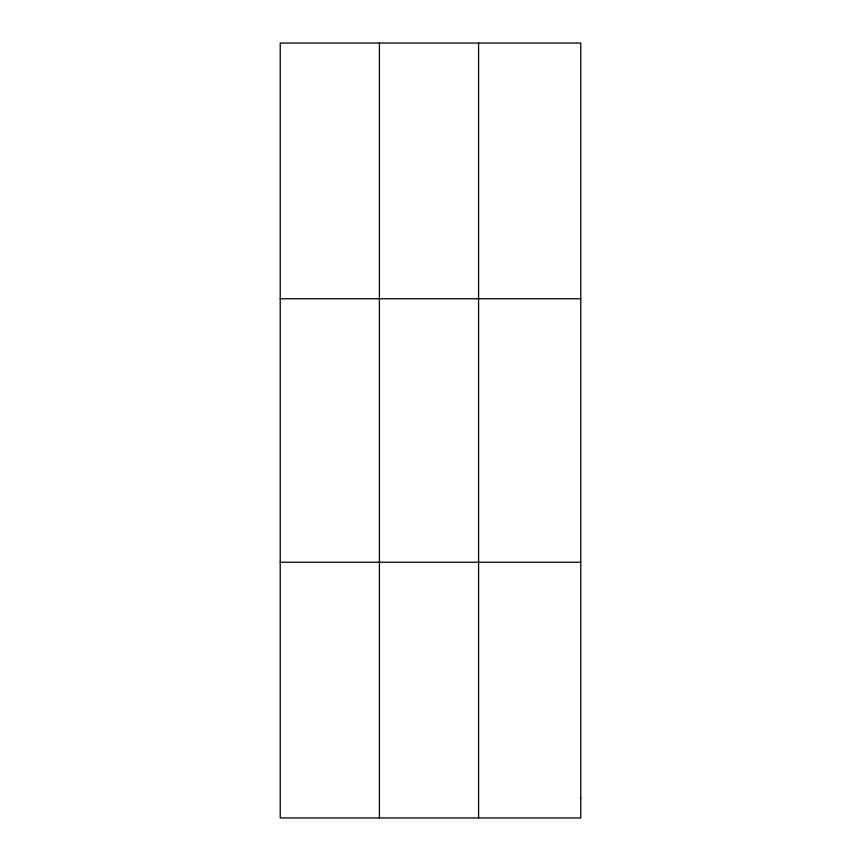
<?xml version="1.0" encoding="UTF-8"?>
<svg xmlns="http://www.w3.org/2000/svg" width="861" height="861" viewBox="0 0 861 861"><rect width="100%" height="100%" fill="white"/><g stroke="black" fill="none" stroke-linecap="round" stroke-linejoin="round"><path stroke-width="1.29" d="M379.41 817.95L379.41 43.05M478.587 817.95L478.587 43.05M280.223 298.767L580.777 298.767M280.223 562.233L580.777 562.233M580.777 798.276L580.777 817.95L280.223 817.95L280.223 43.05L580.777 43.05L580.777 798.276"/></g></svg>
